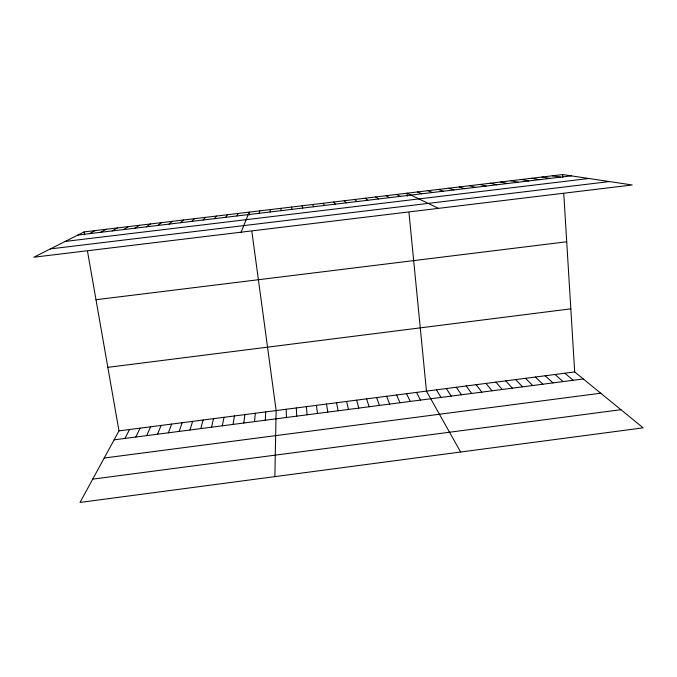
<?xml version="1.0" encoding="UTF-8"?>
<svg xmlns="http://www.w3.org/2000/svg" width="677" height="677" viewBox="0 0 677 677"><rect width="100%" height="100%" fill="white"/><g stroke="black" fill="none" stroke-linecap="round" stroke-linejoin="round"><path stroke-width="1.02" d="M280.972 210.682L280.989 208.321M274.87 476.625L276.14 410.567L251.878 231.661M265.266 420.231L265.731 411.912M254.535 421.627L255.314 413.258M243.805 423.015L244.896 414.612M270.072 211.994L270.411 209.582M233.057 424.411L234.454 415.957M222.293 425.808L224.011 417.311M211.529 427.204L213.551 418.665M200.747 428.609L203.092 420.019M259.156 213.306L259.824 210.852M189.958 430.005L192.615 421.373M179.151 431.41L182.121 422.727M168.345 432.806L171.628 424.09M241.105 232.186L249.229 212.121L249.627 215.066M157.521 434.211L161.118 425.444M146.681 435.624L150.599 426.806M135.84 437.029L140.071 428.169M124.983 438.434L129.535 429.531M236.95 215.963L238.304 213.433M118.983 430.894L80.021 502.436L643.15 427.839L574.688 371.944L118.983 430.894L87.545 251.514M225.669 217.317L227.362 214.744M214.372 218.671L216.412 216.056M203.066 220.033L205.453 217.376M191.743 221.387L194.477 218.688M180.412 222.75L183.492 220.008M169.072 224.112L172.491 221.32M157.716 225.475L161.481 222.64M146.35 226.837L150.463 223.96M134.968 228.2L139.437 225.289M123.578 229.571L128.393 226.609M112.17 230.933L117.341 227.937M100.755 232.304L106.272 229.258M89.33 233.675L95.195 230.586M84.109 231.915L33.85 257.218L632.191 184.965L562.595 174.564L84.109 231.915L84.625 234.86M104.216 458.024L600.727 393.202M92.715 479.138L620.936 409.695M114.108 439.847L583.295 378.968M107.846 367.34L570.821 308.847M95.99 299.716L566.717 241.774M77.889 235.046L571.253 175.859M65.195 241.435L588.88 178.491M50.343 248.908L609.435 181.563M552.297 175.8L560.649 177.129M541.998 177.035L550.029 178.406M531.673 178.271L539.4 179.684M521.349 179.507L528.754 180.962M511.017 180.751L518.1 182.24M500.667 181.986L507.437 183.518M490.309 183.23L496.766 184.796M479.942 184.474L486.078 186.082M469.559 185.718L475.381 187.36M459.175 186.962L464.676 188.646M448.775 188.206L453.962 189.932M438.366 189.458L443.232 191.219M427.949 190.702L432.493 192.505M417.523 191.955L421.737 193.8M438.468 208.355L407.08 193.207L407.368 196.135M396.629 194.46L400.209 196.381M386.169 195.712L389.419 197.676M375.701 196.965L378.629 198.97M365.216 198.226L367.823 200.265M564.872 373.213L573.191 380.279M555.047 374.483L563.078 381.591M354.723 199.478L357.007 201.56M545.213 375.76L552.965 382.903M535.363 377.03L542.836 384.214M525.513 378.308L532.689 385.535M515.654 379.585L522.542 386.846M344.221 200.739L346.175 202.863M505.778 380.855L512.387 388.166M495.902 382.133L502.216 389.487M486.01 383.419L492.035 390.807M476.109 384.697L481.846 392.127M333.71 202L335.335 204.166M466.199 385.975L471.649 393.455M456.281 387.261L461.443 394.776M446.355 388.547L451.221 396.104M436.42 389.834L440.998 397.433M323.183 203.261L324.486 205.461M460.622 452.016L426.468 391.12L408.984 212.688M416.516 392.406L420.51 400.09M406.547 393.692L410.254 401.419M396.578 394.987L399.98 402.756M312.656 204.522L313.629 206.764M386.592 396.273L389.707 404.084M376.598 397.568L379.416 405.421M366.595 398.863L369.117 406.759M302.111 205.791L302.754 208.067M356.584 400.158L358.81 408.096M346.556 401.453L348.494 409.433M336.528 402.756L338.161 410.778M326.483 404.051L327.82 412.115M291.559 207.052L291.872 209.379M316.438 405.354L317.471 413.461M306.376 406.657L307.113 414.806M562.595 174.564L562.773 177.484M563.789 193.986L574.688 371.944M296.306 407.96L296.746 416.152M286.227 409.263L286.371 417.497"/></g></svg>
